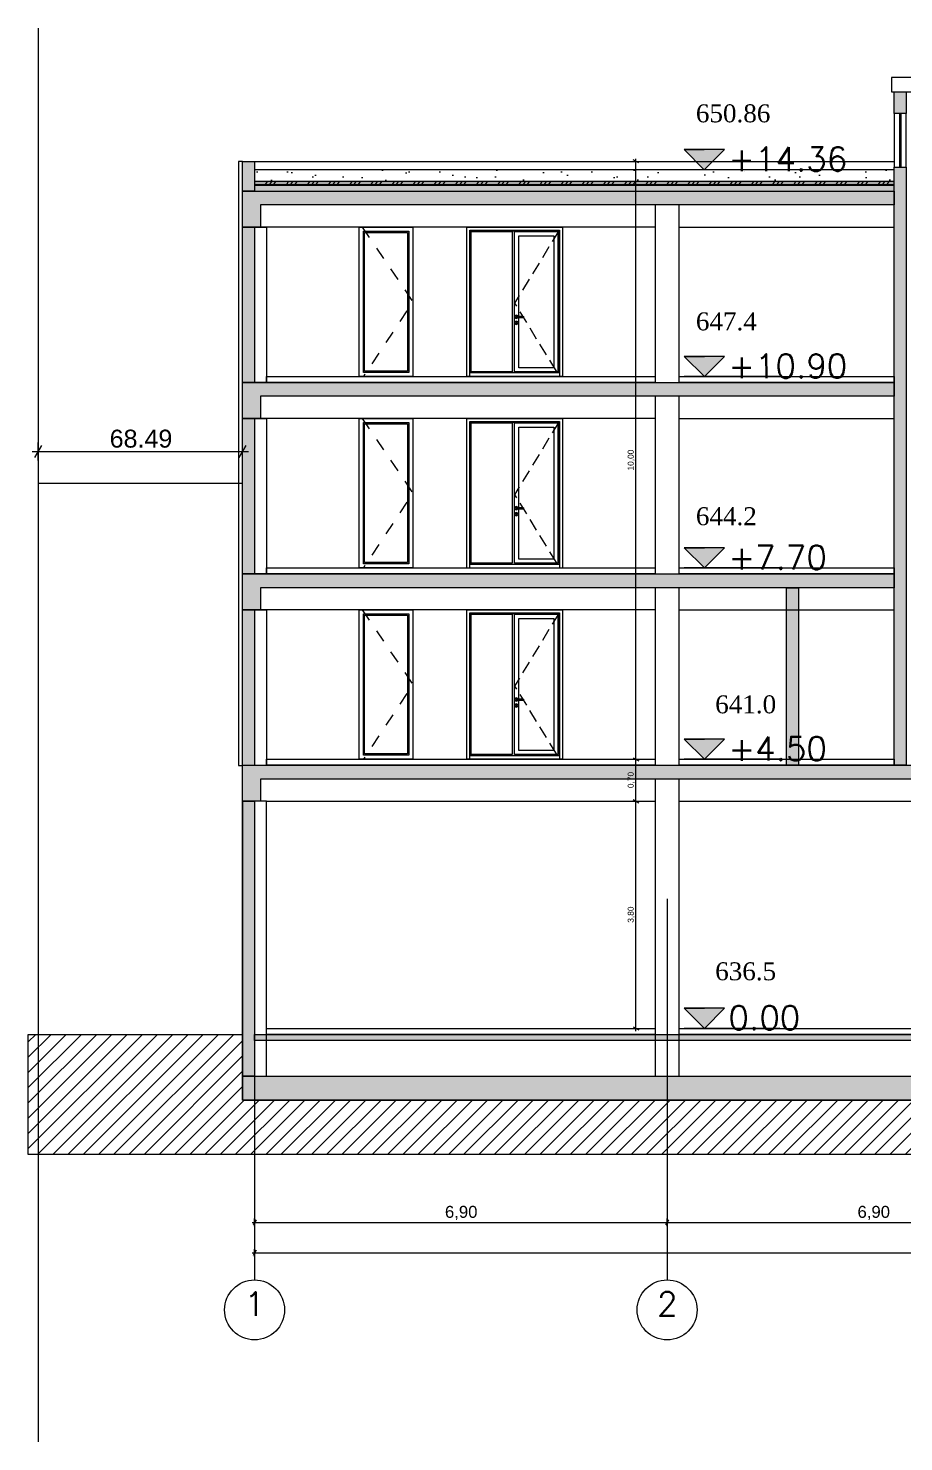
# Model space of a CAD drawing. Header units: metres. Extents: x 476297 to 476657, y 4620828 to 4621206.
# Drawn here: x 476529.55 to 476544.19, y 4621104.09 to 4621127.73 of the extents above; entities that cross this region are included whole.
import ezdxf

# ---------------------------------------------------------------- set-up
doc = ezdxf.new("R2010")
doc.units = ezdxf.units.M
doc.header["$MEASUREMENT"] = 0
doc.linetypes.add('Dashed', pattern=[0.423333, 0.211667, -0.211667])
doc.linetypes.add('Hidden Line', pattern=[0.3175, 0.211667, -0.105833])
for name, color, linetype in [('0_0 Architecture', 7, 'Continuous'), ('0_Pen_No__1', 7, 'Continuous'), ('0_Pen_No__250', 7, 'Continuous'), ('2D Drafting - General_Pen_No__250', 7, 'Continuous'), ('2D Drafting - General_Pen_No__250_Pen_No__7', 7, 'Continuous'), ('2D Drafting - General_Pen_No__7', 7, 'Continuous'), ('Annotation - Text_Pen_No__7', 7, 'Continuous'), ('Dimensioning - General', 7, 'Continuous'), ('gegmebi_Pen_No__7', 7, 'Continuous'), ('New2D Drafting - General_Pen_No__250', 7, 'Continuous'), ('New2D Drafting - General_Pen_No__250_Pen_No__7', 7, 'Continuous'), ('New2D Drafting - General_Pen_No__7', 7, 'Continuous'), ('Newgegmebi_Pen_No__7', 7, 'Continuous'), ('NewNew_piketebi_Pen_No__7', 7, 'Continuous'), ('Newreg_nak', 7, 'Continuous'), ('NewStructural - Bearing', 7, 'Continuous'), ('zoma', 7, 'Continuous'), ('zoma_Pen_No__1', 7, 'Continuous'), ('zoma_Pen_No__5_Pen_No__5', 7, 'Continuous')]:
    doc.layers.add(name, color=color, linetype=linetype)
doc.styles.add('GENERATED_STYLE_2', font='arial.ttf')
doc.styles.add('GENERATED_STYLE_6', font='times.ttf')
doc.linetypes.add('Break', pattern='A,0,[1,A-1 áƒ¡áƒ\x90áƒ®áƒšáƒ˜ - áƒ›áƒ¨áƒ”áƒœáƒ”áƒ‘áƒšáƒ”áƒ‘áƒ¡1.Shx,S=0.015679,R=0,X=0,Y=0],-1.975557,0', length=1.975557)
doc.dimstyles.new('GENERATED_STYLE__1', dxfattribs={"dimtxt": 0.2, "dimasz": 0.064421, "dimexe": 0.18, "dimexo": 0.003, "dimgap": 0.09, "dimtad": 1, "dimtih": 1, "dimtoh": 1, "dimzin": 0, "dimdsep": 46, "dimtxsty": 'GENERATED_STYLE_2', "dimblk": 'ARROWHEAD_2', "dimblk1": 'ARROWHEAD_2', "dimblk2": 'ARROWHEAD_2', "dimcen": 0.09, "dimclrd": 142, "dimclre": 142, "dimclrt": 142, "dimadec": 0, "dimazin": 0, "dimtfac": 1, "dimtdec": 4, "dimtmove": 0, "dimatfit": 3, "dimfxl": 1, "dimtolj": 1, "dimtzin": 0, "dimarcsym": 0})
doc.dimstyles.new('GENERATED_STYLE__3', dxfattribs={"dimtxt": 0.3, "dimasz": 0.152, "dimexe": 0.18, "dimexo": 0.003, "dimgap": 0.09, "dimtad": 1, "dimtih": 1, "dimtoh": 1, "dimzin": 0, "dimdsep": 46, "dimtxsty": 'GENERATED_STYLE_2', "dimblk": 'ARROWHEAD_2', "dimblk1": 'ARROWHEAD_2', "dimblk2": 'ARROWHEAD_2', "dimcen": 0.09, "dimclrd": 1, "dimclre": 1, "dimclrt": 1, "dimadec": 0, "dimazin": 0, "dimtfac": 1, "dimtdec": 4, "dimtmove": 0, "dimatfit": 3, "dimfxl": 1, "dimtolj": 1, "dimtzin": 0, "dimarcsym": 0})
doc.dimstyles.new('GENERATED_STYLE__4', dxfattribs={"dimtxt": 0.1, "dimasz": 0.068641, "dimexe": 0.18, "dimexo": 0.0625, "dimgap": 0.09, "dimtad": 1, "dimzin": 0, "dimdsep": 46, "dimtxsty": 'GENERATED_STYLE_2', "dimblk": 'ARROWHEAD_2', "dimblk1": 'ARROWHEAD_2', "dimblk2": 'ARROWHEAD_2', "dimcen": 0.09, "dimse1": 1, "dimse2": 1, "dimclrd": 142, "dimclre": 142, "dimclrt": 142, "dimadec": 0, "dimazin": 0, "dimtfac": 1, "dimtdec": 4, "dimtmove": 0, "dimatfit": 3, "dimfxl": 1, "dimtolj": 1, "dimtzin": 0, "dimarcsym": 0})

# ---------------------------------------------------------------- blocks, each defined once
blk = doc.blocks.new('*D37', base_point=(476844.527, 4621385.791))
at = {"layer": 'Dimensioning - General', "color": 142, "linetype": 'Continuous', "lineweight": 0, "transparency": 16777216}
for p, q in [((476539.665, 4621114.829), (476539.756, 4621114.777)), ((476539.71, 4621111.003), (476539.71, 4621114.803)), ((476539.665, 4621111.029), (476539.756, 4621110.977)), ((476539.71, 4621110.959), (476539.71, 4621111.003))]:
    blk.add_line(p, q, dxfattribs=at)
at = {"layer": 'Dimensioning - General', "color": 142, "lineweight": 0, "transparency": 16777216, "insert": (476539.69, 4621112.77), "char_height": 0.1, "attachment_point": 7, "rotation": 90, "style": 'GENERATED_STYLE_2'}
blk.add_mtext('\\A1;{\\pql;\\fArial CYR|b0|i0|c204|p34;3,80}', dxfattribs=at)
blk = doc.blocks.new('ARROWHEAD_2')
at = {"color": 0, "linetype": 'Continuous', "lineweight": 0}
for p, q in [((0, 0), (-1, 0)), ((-0.38, -0.66), (0.38, 0.66))]:
    blk.add_line(p, q, dxfattribs=at)
blk = doc.blocks.new('*D38', base_point=(476844.527, 4621385.791))
at = {"layer": 'Dimensioning - General', "color": 142, "linetype": 'Continuous', "lineweight": 0, "transparency": 16777216}
for p, q in [((476539.665, 4621115.53), (476539.756, 4621115.478)), ((476539.71, 4621114.803), (476539.71, 4621115.504)), ((476539.665, 4621114.829), (476539.756, 4621114.777))]:
    blk.add_line(p, q, dxfattribs=at)
at = {"layer": 'Dimensioning - General', "color": 142, "lineweight": 0, "transparency": 16777216, "insert": (476539.69, 4621115.021), "char_height": 0.1, "attachment_point": 7, "rotation": 90, "style": 'GENERATED_STYLE_2'}
blk.add_mtext('\\A1;{\\pql;\\fArial CYR|b0|i0|c204|p34;0,70}', dxfattribs=at)
blk = doc.blocks.new('*D39', base_point=(476844.527, 4621385.791))
at = {"layer": 'Dimensioning - General', "color": 142, "linetype": 'Continuous', "lineweight": 0, "transparency": 16777216}
for p, q in [((476539.756, 4621125.476), (476539.665, 4621125.528)), ((476539.71, 4621125.502), (476539.71, 4621125.547)), ((476539.71, 4621115.504), (476539.71, 4621125.502)), ((476539.665, 4621115.53), (476539.756, 4621115.478))]:
    blk.add_line(p, q, dxfattribs=at)
at = {"layer": 'Dimensioning - General', "color": 142, "lineweight": 0, "transparency": 16777216, "insert": (476539.69, 4621120.332), "char_height": 0.1, "attachment_point": 7, "rotation": 90, "style": 'GENERATED_STYLE_2'}
blk.add_mtext('\\A1;{\\pql;\\fArial CYR|b0|i0|c204|p34;10,00}', dxfattribs=at)
blk = doc.blocks.new('*D41', base_point=(476844.527, 4621385.791))
at = {"layer": 'zoma', "color": 142, "linetype": 'Continuous', "lineweight": 0, "transparency": 16777216}
for p, q in [((476533.355, 4621107.292), (476533.306, 4621107.207)), ((476533.331, 4621107.186), (476533.331, 4621107.313)), ((476574.706, 4621107.207), (476574.755, 4621107.292)), ((476574.731, 4621107.186), (476574.731, 4621107.313)), ((476533.289, 4621107.249), (476533.331, 4621107.249)), ((476533.331, 4621107.249), (476574.731, 4621107.249)), ((476574.731, 4621107.249), (476574.772, 4621107.249))]:
    blk.add_line(p, q, dxfattribs=at)
at = {"layer": 'zoma', "color": 142, "lineweight": 0, "transparency": 16777216, "insert": (476553.689, 4621107.289), "char_height": 0.2, "attachment_point": 7, "style": 'GENERATED_STYLE_2'}
blk.add_mtext('\\A1;{\\pql;\\fArial CYR|b0|i0|c204|p34;41,40}', dxfattribs=at)
blk = doc.blocks.new('*D42', base_point=(476844.527, 4621385.791))
at = {"layer": 'zoma', "color": 142, "linetype": 'Continuous', "lineweight": 0, "transparency": 16777216}
for p, q in [((476533.289, 4621107.758), (476533.331, 4621107.758)), ((476533.355, 4621107.8), (476533.306, 4621107.716)), ((476533.331, 4621107.694), (476533.331, 4621107.822)), ((476533.331, 4621107.758), (476540.231, 4621107.758)), ((476540.255, 4621107.8), (476540.206, 4621107.716)), ((476540.231, 4621107.694), (476540.231, 4621107.822))]:
    blk.add_line(p, q, dxfattribs=at)
at = {"layer": 'zoma', "color": 142, "lineweight": 0, "transparency": 16777216, "insert": (476536.515, 4621107.798), "char_height": 0.2, "attachment_point": 7, "style": 'GENERATED_STYLE_2'}
blk.add_mtext('\\A1;{\\pql;\\fArial CYR|b0|i0|c204|p34;6,90}', dxfattribs=at)
blk = doc.blocks.new('*D43', base_point=(476844.527, 4621385.791))
at = {"layer": 'zoma', "color": 142, "linetype": 'Continuous', "lineweight": 0, "transparency": 16777216}
for p, q in [((476540.255, 4621107.8), (476540.206, 4621107.716)), ((476540.231, 4621107.694), (476540.231, 4621107.822)), ((476540.231, 4621107.758), (476547.131, 4621107.758)), ((476547.155, 4621107.8), (476547.106, 4621107.716)), ((476547.131, 4621107.694), (476547.131, 4621107.822))]:
    blk.add_line(p, q, dxfattribs=at)
at = {"layer": 'zoma', "color": 142, "lineweight": 0, "transparency": 16777216, "insert": (476543.415, 4621107.798), "char_height": 0.2, "attachment_point": 7, "style": 'GENERATED_STYLE_2'}
blk.add_mtext('\\A1;{\\pql;\\fArial CYR|b0|i0|c204|p34;6,90}', dxfattribs=at)
blk = doc.blocks.new('*D707', base_point=(476844.527, 4621385.791))
at = {"layer": 'zoma', "color": 1, "linetype": 'Continuous', "lineweight": 0, "transparency": 16777216}
for p, q in [((476529.709, 4621120.501), (476529.709, 4621120.801)), ((476533.131, 4621120.501), (476533.131, 4621120.801)), ((476529.611, 4621120.651), (476529.709, 4621120.651)), ((476529.766, 4621120.751), (476529.651, 4621120.551)), ((476529.709, 4621120.651), (476533.131, 4621120.651)), ((476533.073, 4621120.551), (476533.189, 4621120.751)), ((476533.131, 4621120.651), (476533.229, 4621120.651))]:
    blk.add_line(p, q, dxfattribs=at)
at = {"layer": 'zoma', "color": 1, "lineweight": 0, "transparency": 16777216, "insert": (476530.907, 4621120.711), "char_height": 0.3, "attachment_point": 7, "style": 'GENERATED_STYLE_2'}
blk.add_mtext('\\A1;{\\pql;\\fArial CYR|b0|i0|c204|p34;68.49}', dxfattribs=at)

msp = doc.modelspace()

# ---------------------------------------------------------------- hatches: boundary and pattern name
at = {"layer": '0_0 Architecture', "linetype": 'Continuous', "lineweight": 0}
h = msp.add_hatch(dxfattribs=at)
h.set_pattern_fill('CUT_STONE', style=0, pattern_type=2)
h.set_pattern_definition([(45, (476844.52715, 4621386.59104), (-0.25455844, 0.25455844), [0, -0.24, 0, -0.36]), (110, (476845.32715, 4621386.59104), (0.33828934, 0.12312725), [0, -0.176, 0, -0.304])])
h.paths.add_polyline_path([(476544.031, 4621125.363), (476533.331, 4621125.363), (476533.331, 4621125.163), (476544.031, 4621125.163)])
h = msp.add_hatch(dxfattribs=at)
h.set_pattern_fill('ALUMINUM', style=0, pattern_type=2)
h.set_pattern_definition([(45, (476844.52715, 4621385.79104), (-0.1767767, 0.1767767), []), (45, (476844.4918, 4621385.8264), (-0.1767767, 0.1767767), []), (45, (476844.45644, 4621385.86175), (-0.1767767, 0.1767767), [])])
h.paths.add_polyline_path([(476544.031, 4621125.163), (476533.331, 4621125.163), (476533.331, 4621125.113), (476544.031, 4621125.113)])
h = msp.add_hatch(dxfattribs=at)
h.set_pattern_fill('STRUCTURAL_CONCRETE', style=0, pattern_type=2)
h.set_pattern_definition([(0, (476844.52715, 4621385.79104), (0, 0.6235383), [0.06, -0.3]), (0, (476844.70715, 4621386.1028), (0, 0.6235383), [0.06, -0.3]), (60, (476844.52715, 4621385.79104), (-0.54, 0.3117692), [0.06, -0.3]), (60, (476844.88715, 4621385.79104), (-0.54, 0.3117692), [0.06, -0.3]), (120, (476844.58715, 4621385.79104), (0.54, 0.3117692), [0.06, -0.3]), (120, (476844.94715, 4621385.79104), (0.54, 0.3117692), [0.06, -0.3]), (0, (476844.52715, 4621385.85104), (0, 0.120000005), [0, -0.120000005, 0, -0.180000007]), (45, (476844.58715, 4621385.85104), (-0.084852817, 0.084852817), [0, -0.090000004, 0, -0.150000006])])
h.paths.add_polyline_path([(476544.031, 4621125.102), (476533.331, 4621125.102), (476533.331, 4621125.003), (476544.031, 4621125.003)])
msp.add_hatch(color=250, dxfattribs=at).paths.add_polyline_path([(476533.131, 4621109.803), (476533.131, 4621110.203), (476574.931, 4621110.203), (476574.931, 4621109.803)])
at = {"layer": '0_Pen_No__250', "linetype": 'Continuous', "lineweight": 0}
for points in [[(476540.853, 4621125.363), (476541.191, 4621125.701), (476540.515, 4621125.701)], [(476540.854, 4621121.903), (476541.191, 4621122.241), (476540.516, 4621122.24)], [(476540.855, 4621118.703), (476541.192, 4621119.041), (476540.517, 4621119.04)], [(476540.856, 4621115.503), (476541.193, 4621115.84), (476540.518, 4621115.84)], [(476540.856, 4621111.003), (476541.193, 4621111.341), (476540.518, 4621111.341)]]:
    msp.add_hatch(color=142, dxfattribs=at).paths.add_polyline_path(points)
at = {"layer": '2D Drafting - General_Pen_No__250', "linetype": 'Continuous', "lineweight": 0}
for points in [[(476533.131, 4621124.403), (476533.131, 4621125.003), (476544.031, 4621125.003), (476544.031, 4621124.773), (476533.431, 4621124.773), (476533.431, 4621124.403)], [(476533.131, 4621121.203), (476533.131, 4621121.803), (476544.031, 4621121.803), (476544.031, 4621121.573), (476533.431, 4621121.573), (476533.431, 4621121.203)], [(476533.131, 4621118.003), (476533.131, 4621118.603), (476544.031, 4621118.603), (476544.031, 4621118.373), (476533.431, 4621118.373), (476533.431, 4621118.003)], [(476533.131, 4621115.403), (476574.931, 4621115.403), (476574.931, 4621115.173), (476574.931, 4621114.803), (476574.631, 4621114.803), (476574.631, 4621115.173), (476533.431, 4621115.173), (476533.431, 4621114.803), (476533.131, 4621114.803)], [(476533.331, 4621110.903), (476574.731, 4621110.903), (476574.731, 4621110.803), (476533.331, 4621110.803)]]:
    msp.add_hatch(color=7, dxfattribs=at).paths.add_polyline_path(points)
at = {"layer": '2D Drafting - General_Pen_No__250_Pen_No__7', "linetype": 'Continuous', "lineweight": 0}
msp.add_hatch(color=7, dxfattribs=at).paths.add_polyline_path([(476533.331, 4621125.003), (476533.131, 4621125.003), (476533.131, 4621125.502), (476533.331, 4621125.502)])
at = {"layer": 'New2D Drafting - General_Pen_No__250', "linetype": 'Continuous', "lineweight": 0}
for color, points in [(7, [(476544.231, 4621126.303), (476544.031, 4621126.303), (476544.031, 4621126.664), (476544.231, 4621126.664)]), (7, [(476544.231, 4621115.403), (476544.031, 4621115.403), (476544.031, 4621125.403), (476544.231, 4621125.403)]), (7, [(476533.131, 4621124.403), (476533.331, 4621124.403), (476533.331, 4621121.803), (476533.131, 4621121.803)]), (7, [(476533.131, 4621121.203), (476533.331, 4621121.203), (476533.331, 4621118.603), (476533.131, 4621118.603)]), (7, [(476542.43, 4621115.403), (476542.23, 4621115.403), (476542.23, 4621118.373), (476542.43, 4621118.373)]), (7, [(476533.131, 4621118.003), (476533.331, 4621118.003), (476533.331, 4621115.402), (476533.131, 4621115.402)]), (154, [(476533.131, 4621114.803), (476533.331, 4621114.803), (476533.331, 4621110.203), (476533.131, 4621110.203)])]:
    msp.add_hatch(color=color, dxfattribs=at).paths.add_polyline_path(points)
at = {"layer": 'New2D Drafting - General_Pen_No__250_Pen_No__7', "linetype": 'Continuous', "lineweight": 0}
h = msp.add_hatch(dxfattribs=at)
h.set_pattern_fill('BATT_INSULATION', style=0, pattern_type=2)
h.set_pattern_definition([(60, (476844.52715, 4621385.791044), (-0.038971143, 0.0225), []), (122.833095, (476844.52715, 4621385.791044), (0.0368060797, 0.01875), [])])
h.paths.add_polyline_path([(476533.331, 4621125.102), (476544.031, 4621125.102), (476544.031, 4621125.113), (476533.331, 4621125.113)])
at = {"layer": 'New2D Drafting - General_Pen_No__7', "linetype": 'Continuous', "lineweight": 0}
h = msp.add_hatch(dxfattribs=at)
h.set_pattern_fill('MASONRY_BLOCK', style=0, pattern_type=2)
h.set_pattern_definition([(45, (476844.52715, 4621385.79104), (-0.12727922, 0.12727922), [])])
h.paths.add_polyline_path([(476529.546, 4621108.893), (476529.546, 4621110.903), (476533.131, 4621110.903), (476533.131, 4621109.803), (476541.288, 4621109.803), (476542.931, 4621109.803), (476545.63, 4621109.803), (476562.431, 4621109.803), (476574.931, 4621109.803), (476574.931, 4621110.903), (476578.291, 4621110.903), (476578.291, 4621108.893)])

# ---------------------------------------------------------------- linework, layer by layer
at = {"layer": '0_0 Architecture', "color": 7, "linetype": 'Continuous', "lineweight": 0, "flags": 128}
for points in [[(476544.031, 4621125.363), (476533.331, 4621125.363), (476533.331, 4621125.163), (476544.031, 4621125.163)], [(476544.031, 4621125.163), (476533.331, 4621125.163), (476533.331, 4621125.113), (476544.031, 4621125.113)], [(476544.031, 4621125.102), (476533.331, 4621125.102), (476533.331, 4621125.003), (476544.031, 4621125.003)], [(476533.131, 4621109.803), (476533.131, 4621110.203), (476574.931, 4621110.203), (476574.931, 4621109.803)]]:
    msp.add_lwpolyline(points, close=True, dxfattribs=at)
at = {"layer": '0_Pen_No__1', "color": 7, "linetype": 'Continuous', "lineweight": 0, "flags": 128}
for points in [[(476540.853, 4621125.363), (476540.515, 4621125.701), (476540.853, 4621125.701)], [(476540.853, 4621125.363), (476541.191, 4621125.701), (476540.853, 4621125.701)], [(476542.116, 4621125.363), (476540.516, 4621125.363)], [(476540.854, 4621121.903), (476540.516, 4621122.24), (476540.854, 4621122.24)], [(476540.854, 4621121.903), (476541.191, 4621122.241), (476540.854, 4621122.24)], [(476542.116, 4621121.903), (476540.516, 4621121.903)], [(476540.855, 4621118.703), (476540.517, 4621119.04), (476540.855, 4621119.04)], [(476540.855, 4621118.703), (476541.192, 4621119.041), (476540.855, 4621119.04)], [(476542.117, 4621118.703), (476540.517, 4621118.703)], [(476540.856, 4621115.503), (476540.518, 4621115.84), (476540.855, 4621115.84)], [(476540.856, 4621115.503), (476541.193, 4621115.84), (476540.855, 4621115.84)], [(476542.118, 4621115.503), (476540.518, 4621115.503)], [(476540.856, 4621111.003), (476540.518, 4621111.341), (476540.855, 4621111.341)], [(476540.856, 4621111.003), (476541.193, 4621111.341), (476540.855, 4621111.341)], [(476542.118, 4621111.005), (476540.518, 4621111.004)]]:
    msp.add_lwpolyline(points, dxfattribs=at)
at = {"layer": '0_Pen_No__250', "color": 142, "linetype": 'Continuous', "lineweight": 0, "flags": 128}
for points in [[(476540.853, 4621125.363), (476541.191, 4621125.701), (476540.515, 4621125.701)], [(476540.854, 4621121.903), (476541.191, 4621122.241), (476540.516, 4621122.24)], [(476540.855, 4621118.703), (476541.192, 4621119.041), (476540.517, 4621119.04)], [(476540.856, 4621115.503), (476541.193, 4621115.84), (476540.518, 4621115.84)], [(476540.856, 4621111.003), (476541.193, 4621111.341), (476540.518, 4621111.341)]]:
    msp.add_lwpolyline(points, close=True, dxfattribs=at)
at = {"layer": '2D Drafting - General_Pen_No__250', "color": 7, "linetype": 'Continuous', "lineweight": 0, "flags": 128}
for points in [[(476533.131, 4621124.403), (476533.131, 4621125.003), (476544.031, 4621125.003), (476544.031, 4621124.773), (476533.431, 4621124.773), (476533.431, 4621124.403)], [(476533.131, 4621121.203), (476533.131, 4621121.803), (476544.031, 4621121.803), (476544.031, 4621121.573), (476533.431, 4621121.573), (476533.431, 4621121.203)], [(476533.131, 4621118.003), (476533.131, 4621118.603), (476544.031, 4621118.603), (476544.031, 4621118.373), (476533.431, 4621118.373), (476533.431, 4621118.003)], [(476533.131, 4621115.403), (476574.931, 4621115.403), (476574.931, 4621115.173), (476574.931, 4621114.803), (476574.631, 4621114.803), (476574.631, 4621115.173), (476533.431, 4621115.173), (476533.431, 4621114.803), (476533.131, 4621114.803)], [(476533.331, 4621110.903), (476574.731, 4621110.903), (476574.731, 4621110.803), (476533.331, 4621110.803)]]:
    msp.add_lwpolyline(points, close=True, dxfattribs=at)
at = {"layer": '2D Drafting - General_Pen_No__250_Pen_No__7', "color": 7, "linetype": 'Continuous', "lineweight": 0, "flags": 128}
msp.add_lwpolyline([(476533.331, 4621125.003), (476533.131, 4621125.003), (476533.131, 4621125.502), (476533.331, 4621125.502)], close=True, dxfattribs=at)
at = {"layer": '2D Drafting - General_Pen_No__7', "color": 252, "linetype": 'Continuous', "lineweight": 0, "flags": 128}
for points in [[(476535.08, 4621124.403), (476535.98, 4621124.403), (476535.98, 4621121.903), (476535.08, 4621121.903)], [(476535.15, 4621124.332), (476535.91, 4621124.332), (476535.91, 4621121.973), (476535.15, 4621121.973)], [(476535.17, 4621124.312), (476535.89, 4621124.312), (476535.89, 4621121.993), (476535.17, 4621121.993)], [(476536.93, 4621124.353), (476538.43, 4621124.353), (476538.43, 4621121.903), (476536.93, 4621121.903)], [(476536.94, 4621124.343), (476538.42, 4621124.343), (476538.42, 4621121.963), (476536.94, 4621121.963)], [(476536.955, 4621124.328), (476537.64, 4621124.328), (476537.64, 4621121.983), (476536.955, 4621121.983)], [(476537.68, 4621124.328), (476538.405, 4621124.328), (476538.405, 4621121.983), (476537.68, 4621121.983)], [(476537.75, 4621124.258), (476538.335, 4621124.258), (476538.335, 4621122.048), (476537.75, 4621122.048)], [(476535.08, 4621121.203), (476535.98, 4621121.203), (476535.98, 4621118.703), (476535.08, 4621118.703)], [(476535.15, 4621121.133), (476535.91, 4621121.133), (476535.91, 4621118.773), (476535.15, 4621118.773)], [(476535.17, 4621121.113), (476535.89, 4621121.113), (476535.89, 4621118.794), (476535.17, 4621118.794)], [(476536.93, 4621121.152), (476538.43, 4621121.152), (476538.43, 4621118.702), (476536.93, 4621118.702)], [(476536.94, 4621121.142), (476538.42, 4621121.142), (476538.42, 4621118.762), (476536.94, 4621118.762)], [(476536.955, 4621121.127), (476537.64, 4621121.127), (476537.64, 4621118.782), (476536.955, 4621118.782)], [(476537.68, 4621121.127), (476538.405, 4621121.127), (476538.405, 4621118.782), (476537.68, 4621118.782)], [(476537.75, 4621121.057), (476538.335, 4621121.057), (476538.335, 4621118.847), (476537.75, 4621118.847)], [(476535.08, 4621118.003), (476535.98, 4621118.003), (476535.98, 4621115.503), (476535.08, 4621115.503)], [(476535.15, 4621117.933), (476535.91, 4621117.933), (476535.91, 4621115.573), (476535.15, 4621115.573)], [(476536.93, 4621117.953), (476538.43, 4621117.953), (476538.43, 4621115.503), (476536.93, 4621115.503)], [(476536.94, 4621117.943), (476538.42, 4621117.943), (476538.42, 4621115.563), (476536.94, 4621115.563)], [(476536.955, 4621117.928), (476537.64, 4621117.928), (476537.64, 4621115.583), (476536.955, 4621115.583)], [(476537.68, 4621117.928), (476538.405, 4621117.928), (476538.405, 4621115.583), (476537.68, 4621115.583)], [(476535.17, 4621117.913), (476535.89, 4621117.913), (476535.89, 4621115.593), (476535.17, 4621115.593)], [(476537.75, 4621117.858), (476538.335, 4621117.858), (476538.335, 4621115.648), (476537.75, 4621115.648)]]:
    msp.add_lwpolyline(points, close=True, dxfattribs=at)
at = {"layer": '2D Drafting - General_Pen_No__7', "color": 252, "linetype": 'Dashed', "lineweight": 0, "flags": 128}
for points in [[(476535.131, 4621124.403), (476535.979, 4621123.154), (476535.152, 4621121.903)], [(476535.131, 4621121.203), (476535.979, 4621119.954), (476535.152, 4621118.704)], [(476535.131, 4621118.003), (476535.979, 4621116.754), (476535.152, 4621115.503)]]:
    msp.add_lwpolyline(points, dxfattribs=at)
at = {"layer": '2D Drafting - General_Pen_No__7', "color": 252, "linetype": 'Continuous', "lineweight": 0, "flags": 128}
for points in [[(476538.48, 4621121.903), (476536.88, 4621121.903), (476536.88, 4621124.403), (476538.48, 4621124.403)], [(476538.48, 4621124.403), (476538.48, 4621121.903)], [(476538.48, 4621118.702), (476536.88, 4621118.702), (476536.88, 4621121.202), (476538.48, 4621121.202)], [(476538.48, 4621121.202), (476538.48, 4621118.702)], [(476538.48, 4621115.503), (476536.88, 4621115.503), (476536.88, 4621118.003), (476538.48, 4621118.003)], [(476538.48, 4621118.003), (476538.48, 4621115.503)]]:
    msp.add_lwpolyline(points, dxfattribs=at)
at = {"layer": '2D Drafting - General_Pen_No__7', "color": 252, "linetype": 'Hidden Line', "lineweight": 0, "flags": 128}
for points in [[(476538.42, 4621124.343), (476537.68, 4621123.129), (476538.429, 4621121.904)], [(476538.42, 4621121.142), (476537.68, 4621119.928), (476538.429, 4621118.704)], [(476538.42, 4621117.943), (476537.68, 4621116.728), (476538.429, 4621115.504)]]:
    msp.add_lwpolyline(points, dxfattribs=at)
at = {"layer": 'gegmebi_Pen_No__7', "color": 7, "linetype": 'Continuous', "lineweight": 0}
msp.add_line((476533.131, 4621125.502), (476544.031, 4621125.502), dxfattribs=at)
at = {"layer": 'gegmebi_Pen_No__7', "color": 7, "linetype": 'Continuous', "lineweight": 0, "flags": 128}
for points in [[(476540.031, 4621121.803), (476533.531, 4621121.803), (476533.531, 4621121.903), (476540.031, 4621121.903)], [(476544.031, 4621121.803), (476540.431, 4621121.803), (476540.431, 4621121.903), (476544.031, 4621121.903)], [(476540.031, 4621118.603), (476533.531, 4621118.603), (476533.531, 4621118.703), (476540.031, 4621118.703)], [(476544.031, 4621118.603), (476540.431, 4621118.603), (476540.431, 4621118.703), (476544.031, 4621118.703)], [(476540.031, 4621115.403), (476533.531, 4621115.403), (476533.531, 4621115.503), (476540.031, 4621115.503)], [(476544.031, 4621115.403), (476540.431, 4621115.403), (476540.431, 4621115.503), (476544.031, 4621115.503)], [(476540.031, 4621110.903), (476533.531, 4621110.903), (476533.531, 4621111.003), (476540.031, 4621111.003)], [(476546.931, 4621110.903), (476540.431, 4621110.903), (476540.431, 4621111.003), (476546.931, 4621111.003)]]:
    msp.add_lwpolyline(points, close=True, dxfattribs=at)
at = {"layer": 'New2D Drafting - General_Pen_No__250', "color": 7, "linetype": 'Continuous', "lineweight": 0, "flags": 128}
for points in [[(476544.231, 4621126.303), (476544.031, 4621126.303), (476544.031, 4621126.664), (476544.231, 4621126.664)], [(476544.231, 4621115.403), (476544.031, 4621115.403), (476544.031, 4621125.403), (476544.231, 4621125.403)], [(476533.131, 4621124.403), (476533.331, 4621124.403), (476533.331, 4621121.803), (476533.131, 4621121.803)], [(476533.131, 4621121.203), (476533.331, 4621121.203), (476533.331, 4621118.603), (476533.131, 4621118.603)], [(476542.43, 4621115.403), (476542.23, 4621115.403), (476542.23, 4621118.373), (476542.43, 4621118.373)], [(476533.131, 4621118.003), (476533.331, 4621118.003), (476533.331, 4621115.402), (476533.131, 4621115.402)], [(476533.131, 4621114.803), (476533.331, 4621114.803), (476533.331, 4621110.203), (476533.131, 4621110.203)]]:
    msp.add_lwpolyline(points, close=True, dxfattribs=at)
at = {"layer": 'New2D Drafting - General_Pen_No__250_Pen_No__7', "color": 7, "linetype": 'Continuous', "lineweight": 0, "flags": 128}
msp.add_lwpolyline([(476533.331, 4621125.102), (476544.031, 4621125.102), (476544.031, 4621125.113), (476533.331, 4621125.113)], close=True, dxfattribs=at)
at = {"layer": 'New2D Drafting - General_Pen_No__7', "color": 7, "linetype": 'Continuous', "lineweight": 0, "flags": 128}
msp.add_lwpolyline([(476529.546, 4621108.893), (476529.546, 4621110.903), (476533.131, 4621110.903), (476533.131, 4621109.803), (476541.288, 4621109.803), (476542.931, 4621109.803), (476545.63, 4621109.803), (476562.431, 4621109.803), (476574.931, 4621109.803), (476574.931, 4621110.903), (476578.291, 4621110.903), (476578.291, 4621108.893)], close=True, dxfattribs=at)
at = {"layer": 'Newgegmebi_Pen_No__7', "color": 251, "linetype": 'Continuous', "lineweight": 0}
for p, q in [((476540.031, 4621124.403), (476533.431, 4621124.403)), ((476540.431, 4621124.403), (476544.031, 4621124.403)), ((476540.031, 4621121.203), (476533.431, 4621121.203)), ((476540.431, 4621121.203), (476544.031, 4621121.203)), ((476540.031, 4621118.003), (476533.431, 4621118.003)), ((476540.431, 4621118.003), (476544.031, 4621118.003)), ((476533.531, 4621114.803), (476540.031, 4621114.803)), ((476540.431, 4621114.803), (476546.931, 4621114.803))]:
    msp.add_line(p, q, dxfattribs=at)
at = {"layer": 'Newgegmebi_Pen_No__7', "color": 7, "linetype": 'Continuous', "lineweight": 0}
for points in [[(476544.031, 4621125.403), (476544.231, 4621125.403), (476544.231, 4621126.303), (476544.031, 4621126.303)], [(476544.116, 4621125.403), (476544.146, 4621125.403), (476544.146, 4621126.303), (476544.116, 4621126.303)], [(476540.031, 4621121.803), (476540.431, 4621121.803), (476540.431, 4621124.773), (476540.031, 4621124.773)], [(476533.531, 4621121.803), (476533.131, 4621121.803), (476533.131, 4621124.403), (476533.531, 4621124.403)], [(476540.031, 4621118.603), (476540.431, 4621118.603), (476540.431, 4621121.573), (476540.031, 4621121.573)], [(476533.531, 4621118.603), (476533.131, 4621118.603), (476533.131, 4621121.203), (476533.531, 4621121.203)], [(476540.031, 4621115.403), (476540.431, 4621115.403), (476540.431, 4621118.373), (476540.031, 4621118.373)], [(476533.531, 4621115.402), (476533.131, 4621115.402), (476533.131, 4621118.003), (476533.531, 4621118.003)], [(476540.031, 4621110.203), (476540.431, 4621110.203), (476540.431, 4621115.173), (476540.031, 4621115.173)], [(476533.131, 4621110.203), (476533.531, 4621110.203), (476533.531, 4621114.803), (476533.131, 4621114.803)]]:
    msp.add_lwpolyline(points, close=True, dxfattribs=at)
at = {"layer": 'Newreg_nak', "color": 7, "linetype": 'Continuous', "lineweight": 0, "flags": 128}
msp.add_lwpolyline([(476533.131, 4621125.502), (476533.061, 4621125.502), (476533.061, 4621115.402), (476533.131, 4621115.402)], dxfattribs=at)
at = {"layer": 'NewStructural - Bearing', "color": 1, "linetype": 'Continuous', "lineweight": 0}
msp.add_line((476529.709, 4621127.728), (476529.709, 4621104.091), dxfattribs=at)
at = {"layer": 'NewStructural - Bearing', "color": 252, "linetype": 'Continuous', "lineweight": 0}
for p, q in [((476537.687, 4621122.917), (476537.683, 4621122.903)), ((476537.683, 4621122.903), (476537.687, 4621122.89)), ((476537.697, 4621122.926), (476537.687, 4621122.917)), ((476537.687, 4621122.89), (476537.697, 4621122.88)), ((476537.71, 4621122.93), (476537.697, 4621122.926)), ((476537.703, 4621122.91), (476537.7, 4621122.903)), ((476537.7, 4621122.903), (476537.703, 4621122.896)), ((476537.705, 4621122.91), (476537.702, 4621122.903)), ((476537.702, 4621122.903), (476537.705, 4621122.896)), ((476537.71, 4621122.913), (476537.703, 4621122.91)), ((476537.703, 4621122.896), (476537.71, 4621122.893)), ((476537.71, 4621122.91), (476537.708, 4621122.903)), ((476537.708, 4621122.903), (476537.71, 4621122.896)), ((476537.724, 4621122.926), (476537.71, 4621122.93)), ((476537.71, 4621122.913), (476537.712, 4621122.913)), ((476537.71, 4621122.893), (476537.712, 4621122.893)), ((476537.712, 4621122.913), (476537.715, 4621122.913)), ((476537.712, 4621122.893), (476537.715, 4621122.893)), ((476537.715, 4621122.913), (476537.72, 4621122.913)), ((476537.715, 4621122.893), (476537.72, 4621122.893)), ((476537.717, 4621122.91), (476537.716, 4621122.903)), ((476537.716, 4621122.903), (476537.717, 4621122.896)), ((476537.72, 4621122.913), (476537.725, 4621122.913)), ((476537.72, 4621122.893), (476537.725, 4621122.893)), ((476537.734, 4621122.917), (476537.724, 4621122.926)), ((476537.724, 4621122.88), (476537.734, 4621122.89)), ((476537.725, 4621122.913), (476537.805, 4621122.913)), ((476537.725, 4621122.893), (476537.805, 4621122.893)), ((476537.735, 4621122.913), (476537.734, 4621122.917)), ((476537.734, 4621122.89), (476537.735, 4621122.893)), ((476537.805, 4621122.913), (476537.811, 4621122.913)), ((476537.805, 4621122.893), (476537.811, 4621122.893)), ((476537.811, 4621122.913), (476537.816, 4621122.913)), ((476537.811, 4621122.893), (476537.816, 4621122.893)), ((476537.814, 4621122.91), (476537.815, 4621122.903)), ((476537.815, 4621122.903), (476537.814, 4621122.896)), ((476537.816, 4621122.913), (476537.819, 4621122.913)), ((476537.816, 4621122.893), (476537.819, 4621122.893)), ((476537.819, 4621122.913), (476537.82, 4621122.913)), ((476537.819, 4621122.893), (476537.82, 4621122.893)), ((476537.82, 4621122.913), (476537.828, 4621122.91)), ((476537.828, 4621122.896), (476537.82, 4621122.893)), ((476537.821, 4621122.91), (476537.823, 4621122.903)), ((476537.823, 4621122.903), (476537.821, 4621122.896)), ((476537.826, 4621122.91), (476537.829, 4621122.903)), ((476537.829, 4621122.903), (476537.826, 4621122.896)), ((476537.828, 4621122.91), (476537.83, 4621122.903)), ((476537.83, 4621122.903), (476537.828, 4621122.896)), ((476537.687, 4621122.817), (476537.683, 4621122.803)), ((476537.683, 4621122.803), (476537.687, 4621122.79)), ((476537.697, 4621122.826), (476537.687, 4621122.817)), ((476537.687, 4621122.79), (476537.697, 4621122.78)), ((476537.697, 4621122.88), (476537.71, 4621122.876)), ((476537.71, 4621122.83), (476537.697, 4621122.826)), ((476537.697, 4621122.78), (476537.71, 4621122.776)), ((476537.704, 4621122.815), (476537.703, 4621122.813)), ((476537.705, 4621122.808), (476537.703, 4621122.813)), ((476537.704, 4621122.815), (476537.705, 4621122.818)), ((476537.705, 4621122.818), (476537.71, 4621122.821)), ((476537.705, 4621122.806), (476537.705, 4621122.808)), ((476537.705, 4621122.806), (476537.705, 4621122.803)), ((476537.705, 4621122.803), (476537.705, 4621122.8)), ((476537.705, 4621122.8), (476537.705, 4621122.794)), ((476537.705, 4621122.794), (476537.705, 4621122.791)), ((476537.707, 4621122.787), (476537.705, 4621122.791)), ((476537.71, 4621122.786), (476537.707, 4621122.787)), ((476537.71, 4621122.876), (476537.724, 4621122.88)), ((476537.724, 4621122.826), (476537.71, 4621122.83)), ((476537.71, 4621122.821), (476537.716, 4621122.818)), ((476537.714, 4621122.787), (476537.71, 4621122.786)), ((476537.71, 4621122.776), (476537.724, 4621122.78)), ((476537.715, 4621122.791), (476537.714, 4621122.787)), ((476537.718, 4621122.813), (476537.715, 4621122.808)), ((476537.715, 4621122.808), (476537.715, 4621122.806)), ((476537.715, 4621122.806), (476537.715, 4621122.803)), ((476537.715, 4621122.803), (476537.715, 4621122.8)), ((476537.715, 4621122.8), (476537.715, 4621122.794)), ((476537.715, 4621122.794), (476537.715, 4621122.791)), ((476537.717, 4621122.815), (476537.716, 4621122.818)), ((476537.717, 4621122.815), (476537.718, 4621122.813)), ((476537.734, 4621122.817), (476537.724, 4621122.826)), ((476537.724, 4621122.78), (476537.734, 4621122.79)), ((476537.737, 4621122.803), (476537.734, 4621122.817)), ((476537.734, 4621122.79), (476537.737, 4621122.803)), ((476537.687, 4621119.716), (476537.683, 4621119.702)), ((476537.683, 4621119.702), (476537.687, 4621119.689)), ((476537.687, 4621119.616), (476537.683, 4621119.602)), ((476537.683, 4621119.602), (476537.687, 4621119.589)), ((476537.697, 4621119.726), (476537.687, 4621119.716)), ((476537.687, 4621119.689), (476537.697, 4621119.679)), ((476537.697, 4621119.626), (476537.687, 4621119.616)), ((476537.687, 4621119.589), (476537.697, 4621119.579)), ((476537.71, 4621119.729), (476537.697, 4621119.726)), ((476537.697, 4621119.679), (476537.71, 4621119.675)), ((476537.71, 4621119.629), (476537.697, 4621119.626)), ((476537.697, 4621119.579), (476537.71, 4621119.575)), ((476537.703, 4621119.709), (476537.7, 4621119.702)), ((476537.7, 4621119.702), (476537.703, 4621119.695)), ((476537.705, 4621119.709), (476537.702, 4621119.702)), ((476537.702, 4621119.702), (476537.705, 4621119.695)), ((476537.71, 4621119.712), (476537.703, 4621119.709)), ((476537.703, 4621119.695), (476537.71, 4621119.692)), ((476537.704, 4621119.614), (476537.703, 4621119.612)), ((476537.705, 4621119.607), (476537.703, 4621119.612)), ((476537.704, 4621119.614), (476537.705, 4621119.618)), ((476537.705, 4621119.618), (476537.71, 4621119.62)), ((476537.705, 4621119.605), (476537.705, 4621119.607)), ((476537.705, 4621119.605), (476537.705, 4621119.602)), ((476537.705, 4621119.602), (476537.705, 4621119.6)), ((476537.705, 4621119.6), (476537.705, 4621119.594)), ((476537.705, 4621119.594), (476537.705, 4621119.59)), ((476537.707, 4621119.586), (476537.705, 4621119.59)), ((476537.71, 4621119.585), (476537.707, 4621119.586)), ((476537.71, 4621119.709), (476537.708, 4621119.702)), ((476537.708, 4621119.702), (476537.71, 4621119.695)), ((476537.724, 4621119.726), (476537.71, 4621119.729)), ((476537.71, 4621119.712), (476537.712, 4621119.712)), ((476537.71, 4621119.692), (476537.712, 4621119.692)), ((476537.71, 4621119.675), (476537.724, 4621119.679)), ((476537.724, 4621119.626), (476537.71, 4621119.629)), ((476537.71, 4621119.62), (476537.716, 4621119.618)), ((476537.714, 4621119.586), (476537.71, 4621119.585)), ((476537.71, 4621119.575), (476537.724, 4621119.579)), ((476537.712, 4621119.712), (476537.715, 4621119.712)), ((476537.712, 4621119.692), (476537.715, 4621119.692)), ((476537.715, 4621119.59), (476537.714, 4621119.586)), ((476537.715, 4621119.712), (476537.72, 4621119.712)), ((476537.715, 4621119.692), (476537.72, 4621119.692)), ((476537.718, 4621119.612), (476537.715, 4621119.607)), ((476537.715, 4621119.607), (476537.715, 4621119.605)), ((476537.715, 4621119.605), (476537.715, 4621119.602)), ((476537.715, 4621119.602), (476537.715, 4621119.6)), ((476537.715, 4621119.6), (476537.715, 4621119.594)), ((476537.715, 4621119.594), (476537.715, 4621119.59)), ((476537.717, 4621119.709), (476537.716, 4621119.702)), ((476537.716, 4621119.702), (476537.717, 4621119.695)), ((476537.717, 4621119.614), (476537.716, 4621119.618)), ((476537.717, 4621119.614), (476537.718, 4621119.612)), ((476537.72, 4621119.712), (476537.725, 4621119.712)), ((476537.72, 4621119.692), (476537.725, 4621119.692)), ((476537.734, 4621119.716), (476537.724, 4621119.726)), ((476537.724, 4621119.679), (476537.734, 4621119.689)), ((476537.734, 4621119.616), (476537.724, 4621119.626)), ((476537.724, 4621119.579), (476537.734, 4621119.589)), ((476537.725, 4621119.712), (476537.805, 4621119.712)), ((476537.725, 4621119.692), (476537.805, 4621119.692)), ((476537.735, 4621119.712), (476537.734, 4621119.716)), ((476537.734, 4621119.689), (476537.735, 4621119.692)), ((476537.737, 4621119.602), (476537.734, 4621119.616)), ((476537.734, 4621119.589), (476537.737, 4621119.602)), ((476537.805, 4621119.712), (476537.811, 4621119.712)), ((476537.805, 4621119.692), (476537.811, 4621119.692)), ((476537.811, 4621119.712), (476537.816, 4621119.712)), ((476537.811, 4621119.692), (476537.816, 4621119.692)), ((476537.814, 4621119.709), (476537.815, 4621119.702)), ((476537.815, 4621119.702), (476537.814, 4621119.695)), ((476537.816, 4621119.712), (476537.819, 4621119.712)), ((476537.816, 4621119.692), (476537.819, 4621119.692)), ((476537.819, 4621119.712), (476537.82, 4621119.712)), ((476537.819, 4621119.692), (476537.82, 4621119.692)), ((476537.82, 4621119.712), (476537.828, 4621119.709)), ((476537.828, 4621119.695), (476537.82, 4621119.692)), ((476537.821, 4621119.709), (476537.823, 4621119.702)), ((476537.823, 4621119.702), (476537.821, 4621119.695)), ((476537.826, 4621119.709), (476537.829, 4621119.702)), ((476537.829, 4621119.702), (476537.826, 4621119.695)), ((476537.828, 4621119.709), (476537.83, 4621119.702)), ((476537.83, 4621119.702), (476537.828, 4621119.695)), ((476537.687, 4621116.516), (476537.683, 4621116.503)), ((476537.683, 4621116.503), (476537.687, 4621116.489)), ((476537.697, 4621116.526), (476537.687, 4621116.516)), ((476537.71, 4621116.53), (476537.697, 4621116.526)), ((476537.703, 4621116.51), (476537.7, 4621116.503)), ((476537.7, 4621116.503), (476537.703, 4621116.496)), ((476537.705, 4621116.51), (476537.702, 4621116.503)), ((476537.702, 4621116.503), (476537.705, 4621116.496)), ((476537.71, 4621116.513), (476537.703, 4621116.51)), ((476537.71, 4621116.51), (476537.708, 4621116.503)), ((476537.708, 4621116.503), (476537.71, 4621116.496)), ((476537.724, 4621116.526), (476537.71, 4621116.53)), ((476537.71, 4621116.513), (476537.712, 4621116.513)), ((476537.712, 4621116.513), (476537.715, 4621116.513)), ((476537.715, 4621116.513), (476537.72, 4621116.513)), ((476537.717, 4621116.51), (476537.716, 4621116.503)), ((476537.716, 4621116.503), (476537.717, 4621116.496)), ((476537.72, 4621116.513), (476537.725, 4621116.513)), ((476537.734, 4621116.516), (476537.724, 4621116.526)), ((476537.725, 4621116.513), (476537.805, 4621116.513)), ((476537.735, 4621116.513), (476537.734, 4621116.516)), ((476537.805, 4621116.513), (476537.811, 4621116.513)), ((476537.811, 4621116.513), (476537.816, 4621116.513)), ((476537.814, 4621116.51), (476537.815, 4621116.503)), ((476537.815, 4621116.503), (476537.814, 4621116.496)), ((476537.816, 4621116.513), (476537.819, 4621116.513)), ((476537.819, 4621116.513), (476537.82, 4621116.513)), ((476537.82, 4621116.513), (476537.828, 4621116.51)), ((476537.821, 4621116.51), (476537.823, 4621116.503)), ((476537.823, 4621116.503), (476537.821, 4621116.496)), ((476537.826, 4621116.51), (476537.829, 4621116.503)), ((476537.829, 4621116.503), (476537.826, 4621116.496)), ((476537.828, 4621116.51), (476537.83, 4621116.503)), ((476537.83, 4621116.503), (476537.828, 4621116.496)), ((476537.687, 4621116.416), (476537.683, 4621116.403)), ((476537.683, 4621116.403), (476537.687, 4621116.389)), ((476537.687, 4621116.489), (476537.697, 4621116.479)), ((476537.697, 4621116.426), (476537.687, 4621116.416)), ((476537.687, 4621116.389), (476537.697, 4621116.379)), ((476537.697, 4621116.479), (476537.71, 4621116.476)), ((476537.71, 4621116.43), (476537.697, 4621116.426)), ((476537.697, 4621116.379), (476537.71, 4621116.376)), ((476537.703, 4621116.496), (476537.71, 4621116.493)), ((476537.704, 4621116.414), (476537.703, 4621116.412)), ((476537.705, 4621116.407), (476537.703, 4621116.412)), ((476537.704, 4621116.414), (476537.705, 4621116.418)), ((476537.705, 4621116.418), (476537.71, 4621116.42)), ((476537.705, 4621116.405), (476537.705, 4621116.407)), ((476537.705, 4621116.405), (476537.705, 4621116.403)), ((476537.705, 4621116.403), (476537.705, 4621116.4)), ((476537.705, 4621116.4), (476537.705, 4621116.394)), ((476537.705, 4621116.394), (476537.705, 4621116.39)), ((476537.707, 4621116.387), (476537.705, 4621116.39)), ((476537.71, 4621116.385), (476537.707, 4621116.387)), ((476537.71, 4621116.493), (476537.712, 4621116.493)), ((476537.71, 4621116.476), (476537.724, 4621116.479)), ((476537.724, 4621116.426), (476537.71, 4621116.43)), ((476537.71, 4621116.42), (476537.716, 4621116.418)), ((476537.714, 4621116.387), (476537.71, 4621116.385)), ((476537.71, 4621116.376), (476537.724, 4621116.379)), ((476537.712, 4621116.493), (476537.715, 4621116.493)), ((476537.715, 4621116.39), (476537.714, 4621116.387)), ((476537.715, 4621116.493), (476537.72, 4621116.493)), ((476537.718, 4621116.412), (476537.715, 4621116.407)), ((476537.715, 4621116.407), (476537.715, 4621116.405)), ((476537.715, 4621116.405), (476537.715, 4621116.403)), ((476537.715, 4621116.403), (476537.715, 4621116.4)), ((476537.715, 4621116.4), (476537.715, 4621116.394)), ((476537.715, 4621116.394), (476537.715, 4621116.39)), ((476537.717, 4621116.414), (476537.716, 4621116.418)), ((476537.717, 4621116.414), (476537.718, 4621116.412)), ((476537.72, 4621116.493), (476537.725, 4621116.493)), ((476537.724, 4621116.479), (476537.734, 4621116.489)), ((476537.734, 4621116.416), (476537.724, 4621116.426)), ((476537.724, 4621116.379), (476537.734, 4621116.389)), ((476537.725, 4621116.493), (476537.805, 4621116.493)), ((476537.734, 4621116.489), (476537.735, 4621116.493)), ((476537.737, 4621116.403), (476537.734, 4621116.416)), ((476537.734, 4621116.389), (476537.737, 4621116.403)), ((476537.805, 4621116.493), (476537.811, 4621116.493)), ((476537.811, 4621116.493), (476537.816, 4621116.493)), ((476537.816, 4621116.493), (476537.819, 4621116.493)), ((476537.819, 4621116.493), (476537.82, 4621116.493)), ((476537.828, 4621116.496), (476537.82, 4621116.493))]:
    msp.add_line(p, q, dxfattribs=at)
at = {"layer": 'NewStructural - Bearing', "color": 1, "linetype": 'Break', "lineweight": 0}
msp.add_line((476529.709, 4621120.12), (476533.131, 4621120.12), dxfattribs=at)
at = {"layer": 'NewStructural - Bearing', "color": 7, "linetype": 'Continuous', "lineweight": 0}
msp.add_lwpolyline([(476543.981, 4621126.664), (476545.98, 4621126.664), (476545.98, 4621126.905), (476543.981, 4621126.905)], close=True, dxfattribs=at)
at = {"layer": 'zoma_Pen_No__5_Pen_No__5', "color": 142, "linetype": 'Continuous', "lineweight": 0}
for p, q in [((476533.331, 4621113.171), (476533.331, 4621106.788)), ((476540.231, 4621113.171), (476540.231, 4621106.788))]:
    msp.add_line(p, q, dxfattribs=at)
for centre in [(476533.331, 4621106.295), (476540.231, 4621106.295)]:
    msp.add_circle(centre, 0.501, dxfattribs=at)

# ---------------------------------------------------------------- texts
at = {"layer": 'Annotation - Text_Pen_No__7', "color": 144, "linetype": 'Continuous', "lineweight": 0, "char_height": 0.4, "attachment_point": 2}
for s, insert in [('\\A1;{\\pqc;\\Ftxt.shx;1}', (476533.333, 4621106.595)), ('\\A1;{\\pqc;\\Ftxt.shx;2}', (476540.233, 4621106.595))]:
    msp.add_mtext(s, dxfattribs=dict(at, insert=insert))
at = {"layer": 'NewNew_piketebi_Pen_No__7', "color": 1, "linetype": 'Continuous', "lineweight": 0, "char_height": 0.3, "attachment_point": 4, "style": 'GENERATED_STYLE_6'}
for s, insert in [('\\A1;{\\pql;\\fTimes New Roman|b0|i0|c0|p18;6\\fTimes New Roman|b0|i0|c0|p18;50\\fTimes New Roman|b0|i0|c0|p18;.\\fTimes New Roman|b0|i0|c0|p18;86}', (476540.712, 4621126.302)), ('\\A1;{\\pql;\\fTimes New Roman|b0|i0|c0|p18;6\\fTimes New Roman|b0|i0|c0|p18;4\\fTimes New Roman|b0|i0|c0|p18;7.4}', (476540.712, 4621122.823)), ('\\A1;{\\pql;\\fTimes New Roman|b0|i0|c0|p18;6\\fTimes New Roman|b0|i0|c0|p18;44\\fTimes New Roman|b0|i0|c0|p18;.\\fTimes New Roman|b0|i0|c0|p18;2}', (476540.712, 4621119.565)), ('\\A1;{\\pql;\\fTimes New Roman|b0|i0|c0|p18;6\\fTimes New Roman|b0|i0|c0|p18;41\\fTimes New Roman|b0|i0|c0|p18;.\\fTimes New Roman|b0|i0|c0|p18;0}', (476541.035, 4621116.419)), ('\\A1;{\\pql;\\fTimes New Roman|b0|i0|c0|p18;6\\fTimes New Roman|b0|i0|c0|p18;36\\fTimes New Roman|b0|i0|c0|p18;.\\fTimes New Roman|b0|i0|c0|p18;5}', (476541.035, 4621111.955))]:
    msp.add_mtext(s, dxfattribs=dict(at, insert=insert))
at = {"layer": 'zoma_Pen_No__1', "color": 142, "linetype": 'Continuous', "lineweight": 0, "char_height": 0.4, "attachment_point": 7, "rotation": 0.014}
for s, insert in [('\\A1;{\\pql;\\Ftxt.shx;+14.\\Ftxt.shx;36}', (476541.255, 4621125.34)), ('\\A1;{\\pql;\\Ftxt.shx;+\\Ftxt.shx;10\\Ftxt.shx;.\\Ftxt.shx;9\\Ftxt.shx;0}', (476541.256, 4621121.879)), ('\\A1;{\\pql;\\Ftxt.shx;+\\Ftxt.shx;7\\Ftxt.shx;.\\Ftxt.shx;7\\Ftxt.shx;0}', (476541.257, 4621118.679)), ('\\A1;{\\pql;\\Ftxt.shx;+\\Ftxt.shx;4\\Ftxt.shx;.\\Ftxt.shx;5\\Ftxt.shx;0}', (476541.258, 4621115.48)), ('\\A1;{\\pql;\\Ftxt.shx;0\\Ftxt.shx;.00}', (476541.258, 4621110.98))]:
    msp.add_mtext(s, dxfattribs=dict(at, insert=insert))

# ---------------------------------------------------------------- dimensions: what is measured, and where the dimension line sits
at = {"layer": 'Dimensioning - General', "color": 142, "linetype": 'Continuous', "lineweight": 0}
for base, p1, p2, picture, middle in [((476539.71, 4621125.502), (476540.431, 4621115.504), (476533.331, 4621125.502), '*D39', (476539.64, 4621120.5)), ((476539.71, 4621115.504), (476533.531, 4621114.803), (476540.431, 4621115.504), '*D38', (476539.64, 4621115.15)), ((476539.71, 4621114.803), (476533.531, 4621111.003), (476533.531, 4621114.803), '*D37', (476539.64, 4621112.9))]:
    dim = msp.add_linear_dim(base=base, p1=p1, p2=p2, angle=90, dimstyle='GENERATED_STYLE__4', dxfattribs=at)
    dim.commit()
    dim.dimension.update_dxf_attribs({"geometry": picture, "text_midpoint": middle, "dimtype": 160, "text_rotation": 90})
at = {"layer": 'zoma', "color": 1, "linetype": 'Continuous', "lineweight": 0}
dim = msp.add_linear_dim(base=(476533.131, 4621120.651), p1=(476529.709, 4621122.174), p2=(476533.131, 4621122.294), text='68.49', dimstyle='GENERATED_STYLE__3', dxfattribs=at)
dim.commit()
dim.dimension.update_dxf_attribs({"geometry": '*D707', "text_midpoint": (476531.411, 4621120.861), "dimtype": 160})
at = {"layer": 'zoma', "color": 142, "linetype": 'Continuous', "lineweight": 0}
for base, p1, p2, picture, middle in [((476540.231, 4621107.758), (476533.331, 4621106.796), (476540.231, 4621106.796), '*D42', (476536.775, 4621107.898)), ((476547.131, 4621107.758), (476540.231, 4621106.796), (476547.131, 4621106.796), '*D43', (476543.675, 4621107.898)), ((476574.731, 4621107.249), (476533.331, 4621106.796), (476574.731, 4621106.796), '*D41', (476554.025, 4621107.389))]:
    dim = msp.add_linear_dim(base=base, p1=p1, p2=p2, dimstyle='GENERATED_STYLE__1', dxfattribs=at)
    dim.commit()
    dim.dimension.update_dxf_attribs({"geometry": picture, "text_midpoint": middle, "dimtype": 160})

doc.saveas('drawing.dxf')
